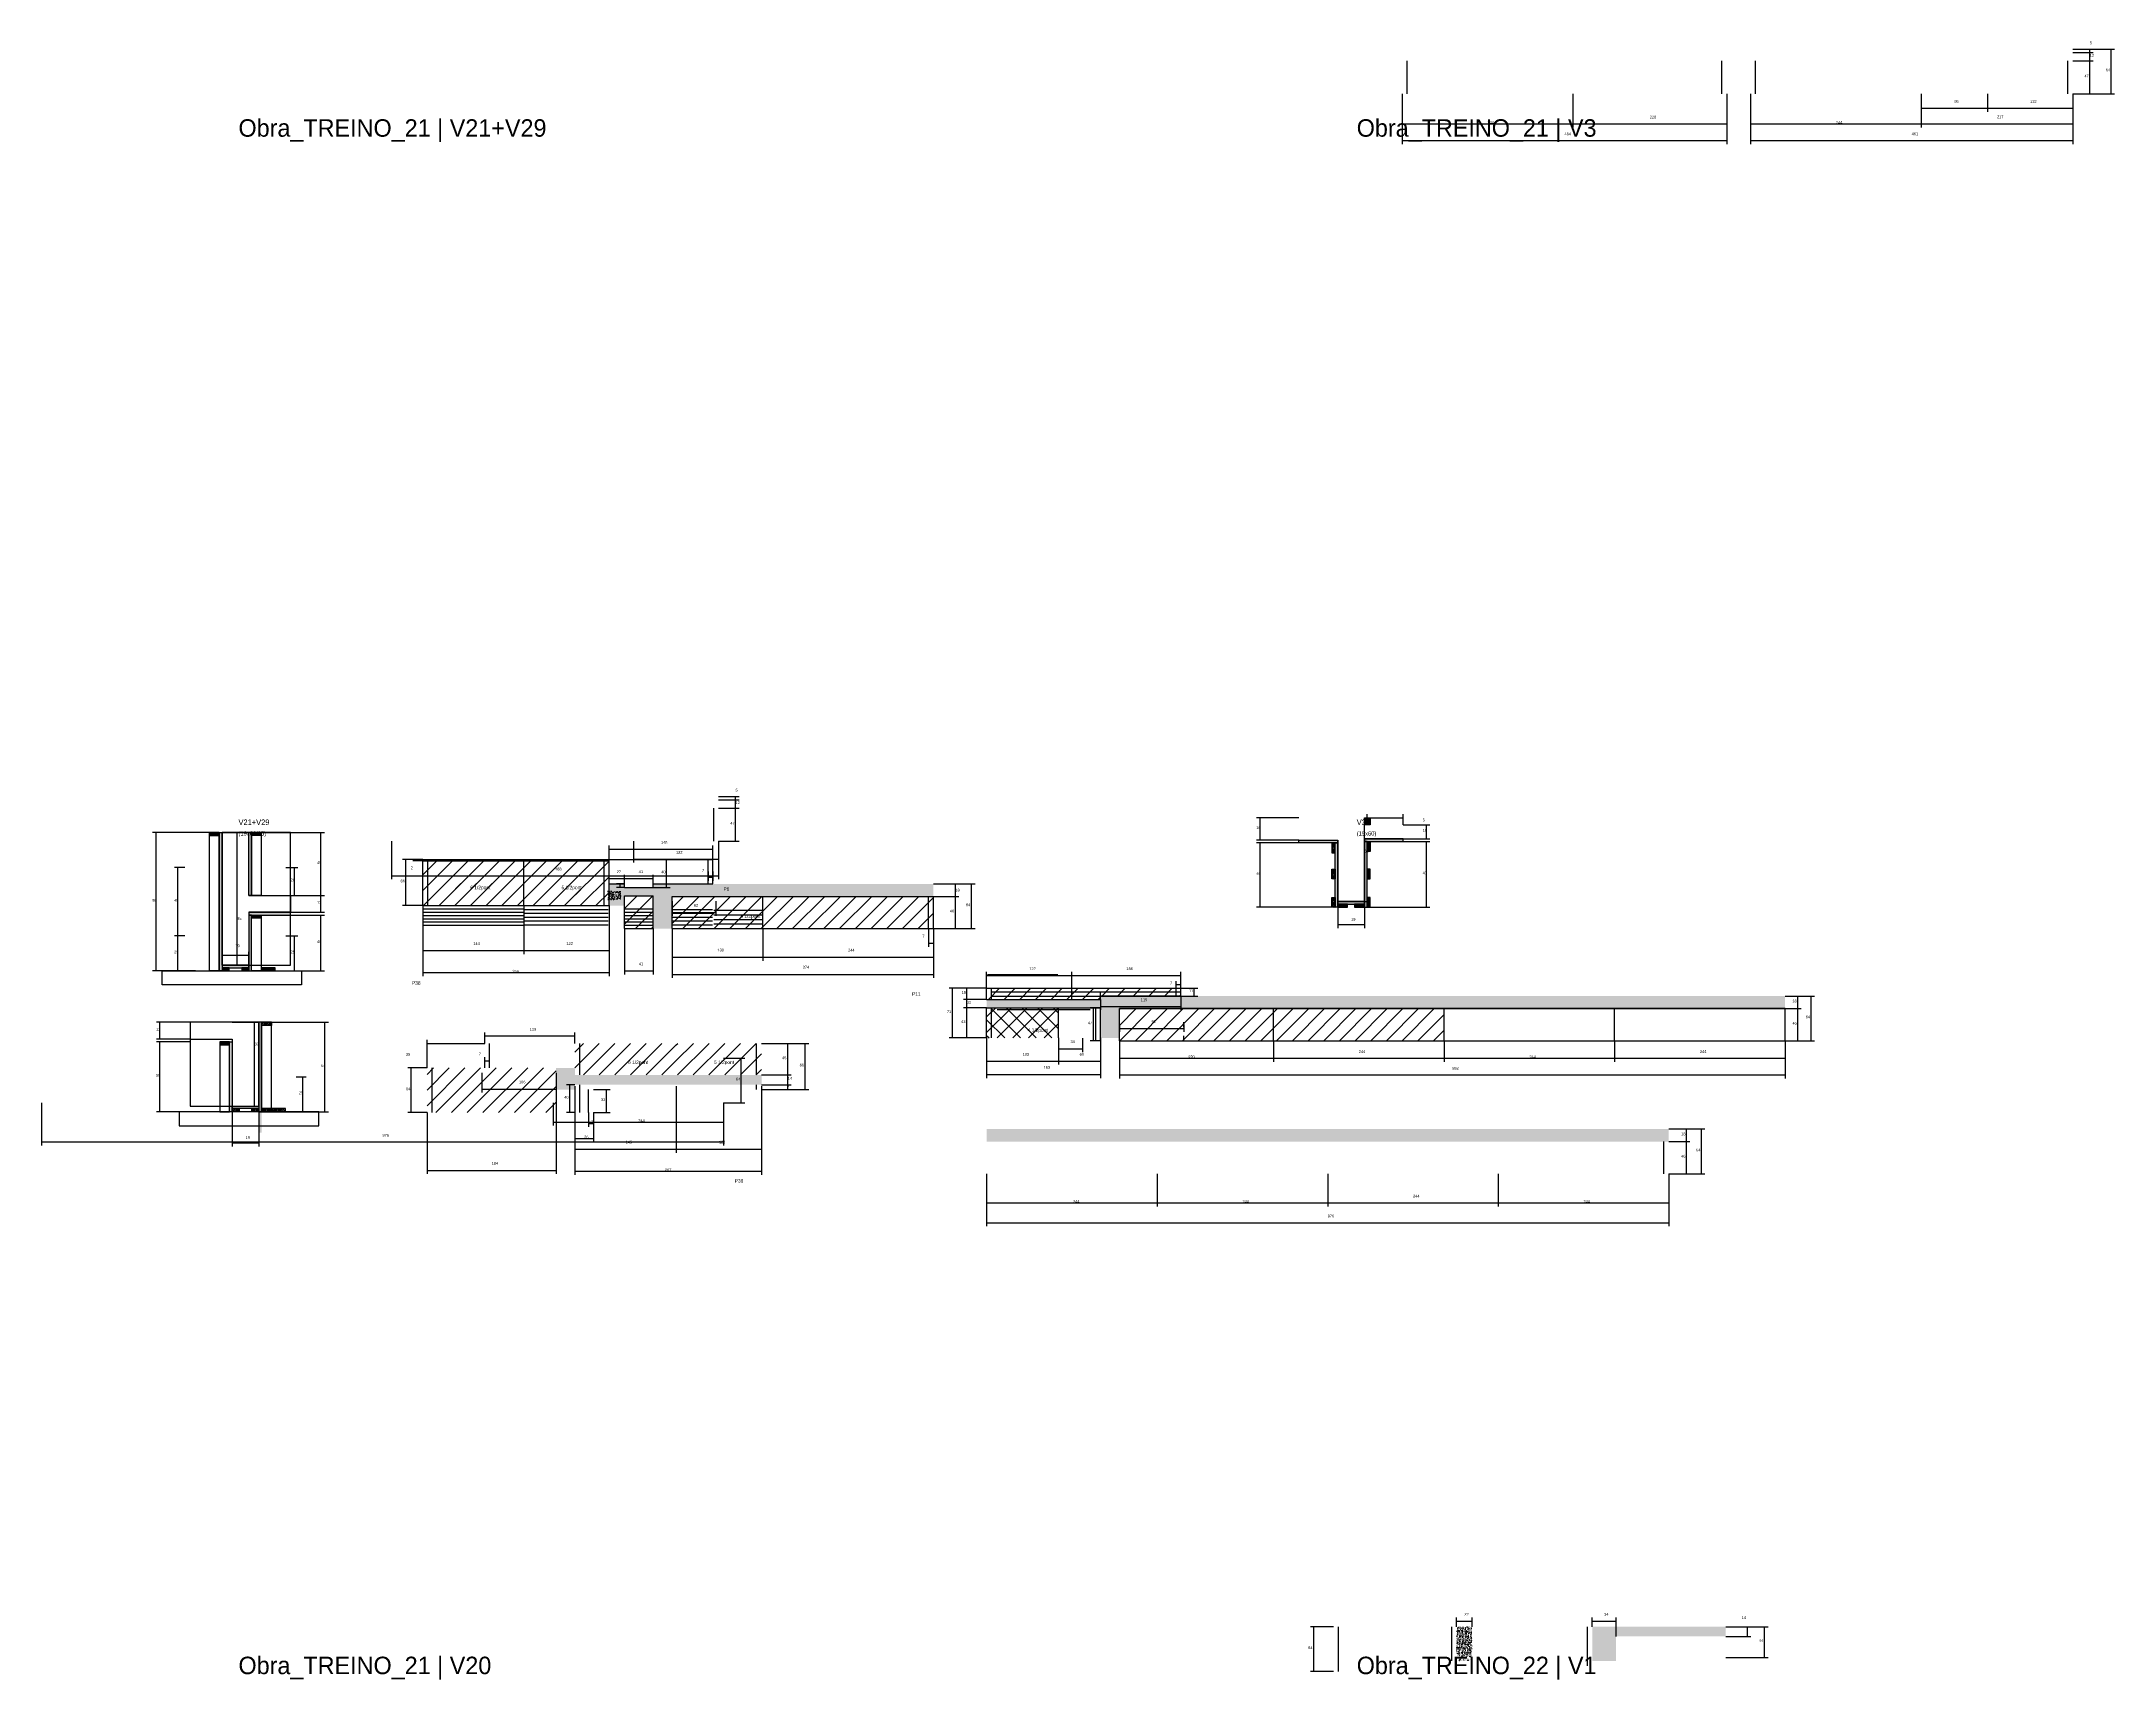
# Model space of a CAD drawing. Header units: metres. Extents: x -2848 to 22762, y -49062 to 1016.
# Drawn here: x 14118 to 17084, y -29818 to -27474 of the extents above; entities that cross this region are included whole.
import ezdxf

# ---------------------------------------------------------------- set-up
doc = ezdxf.new("R2010")
doc.units = ezdxf.units.M
for name, color, linetype in [('CONCRETO', 251, 'Continuous'), ('COTA', 4, 'Continuous'), ('Cota Seção (2x)', 4, 'Continuous'), ('Hachura', 253, 'Continuous'), ('LABEL_ID', 3, 'Continuous'), ('Madeira', 126, 'Continuous'), ('NOMENCLATURA', 7, 'Continuous'), ('Painéis', 200, 'Continuous'), ('SARR_2.2x7', 40, 'Continuous'), ('SARR_EDITAR', 141, 'Continuous'), ('Texto Seção', 7, 'Continuous')]:
    doc.layers.add(name, color=color, linetype=linetype)

msp = doc.modelspace()

# ---------------------------------------------------------------- hatches: boundary and pattern name
at = {"layer": 'COTA'}
h = msp.add_hatch(dxfattribs=at)
h.set_pattern_fill('AR-CONC', scale=0.03)
h.paths.add_polyline_path([(15020.3, -28697.1), (15394.3, -28697.1), (15394.3, -28679.1), (15078.8, -28679.1), (14993.2, -28679.1), (14993.2, -28684.1), (14952.2, -28684.1), (14952.2, -28679.1), (14930.2, -28679.1), (14930.2, -28710.1), (14952.3, -28710.1), (14952.3, -28696.1), (14993.3, -28696.1), (14993.3, -28743.1), (15020.3, -28743.1)])
h = msp.add_hatch(dxfattribs=at)
h.set_pattern_fill('AR-CONC', scale=0.03)
h.paths.add_polyline_path([(14947.3, -28701.6), (14947.3, -28689.6), (14947.3, -28689.6), (14928.7, -28689.6), (14928.7, -28689.6), (14928.7, -28701.6), (14928.7, -28701.6), (14947.3, -28701.6)])
h = msp.add_hatch(dxfattribs=at)
h.set_pattern_fill('AR-CONC', scale=0.03)
h.paths.add_polyline_path([(15660.5, -28857.6), (16125, -28857.6), (16613, -28857.6), (16613, -28839.6), (16125, -28839.6), (15737, -28839.6), (15633.5, -28839.6), (15633.5, -28844.6), (15470.5, -28844.6), (15470.5, -28856.6), (15633.5, -28856.6), (15633.5, -28899.6), (15660.5, -28899.6)])
h = msp.add_hatch(dxfattribs=at)
h.set_pattern_fill('AR-CONC', scale=0.03)
h.paths.add_polyline_path([(14881.4, -28952.5), (14881.4, -28942.5), (14881.4, -28942.5), (14854.4, -28942.5), (14854.4, -28942.5), (14854.4, -28973.5), (14854.4, -28973.5), (14881.4, -28973.5), (14881.4, -28973.5), (14881.4, -28966.5), (14881.4, -28966.5), (15148.4, -28966.5), (15148.4, -28966.5), (15148.4, -28952.5), (15148.4, -28952.5), (14881.4, -28952.5)])
h = msp.add_hatch(dxfattribs=at)
h.set_pattern_fill('AR-CONC', scale=0.03)
h.paths.add_polyline_path([(16446.5, -29047.9), (16446.5, -29029.9), (15470.5, -29029.9), (15470.5, -29047.9)])
h = msp.add_hatch(dxfattribs=at)
h.set_pattern_fill('AR-CONC', scale=0.03)
h.paths.add_polyline_path([(16143, -29791.1), (16165, -29791.1), (16165, -29742.1), (16143, -29742.1)])
h = msp.add_hatch(dxfattribs=at)
h.set_pattern_fill('AR-CONC', scale=0.03)
h.paths.add_polyline_path([(16371, -29756.1), (16528, -29756.1), (16528, -29742.1), (16337, -29742.1), (16337, -29791.1), (16371, -29791.1), (16371, -29786.1)])
at = {"layer": 'Hachura'}
h = msp.add_hatch(color=8, dxfattribs=at)
h.dxf.hatch_style = 1
h.paths.add_polyline_path([(16011, -28584.6), (16015, -28584.6), (16015, -28584.6), (16015, -28594.6), (16015, -28594.6), (16011, -28594.6), (16011, -28594.6), (16011, -28584.6)])
h = msp.add_hatch(dxfattribs=at)
h.set_pattern_fill('ANSI31', scale=0.5)
h.paths.add_polyline_path([(16015, -28584.6), (16019.4, -28584.6), (16019.4, -28584.6), (16019.4, -28594.6), (16019.4, -28594.6), (16015, -28594.6), (16015, -28594.6), (16015, -28584.6)])
h = msp.add_hatch(dxfattribs=at)
h.set_pattern_fill('ANSI31', scale=0.5)
h.paths.add_polyline_path([(14358.6, -28605.7), (14358.6, -28610.1), (14358.6, -28610.1), (14372.6, -28610.1), (14372.6, -28610.1), (14372.6, -28605.7), (14372.6, -28605.7), (14358.6, -28605.7)])
h = msp.add_hatch(color=8, dxfattribs=at)
h.dxf.hatch_style = 1
h.paths.add_polyline_path([(14372.6, -28605.7), (14376.6, -28605.7), (14376.6, -28605.7), (14376.6, -28803.7), (14376.6, -28803.7), (14372.6, -28803.7), (14372.6, -28803.7), (14372.6, -28605.7)])
h = msp.add_hatch(color=8, dxfattribs=at)
h.dxf.hatch_style = 1
h.paths.add_polyline_path([(14414.6, -28605.7), (14418.6, -28605.7), (14418.6, -28605.7), (14418.6, -28695.7), (14418.6, -28695.7), (14414.6, -28695.7), (14414.6, -28695.7), (14414.6, -28605.7)])
h = msp.add_hatch(dxfattribs=at)
h.set_pattern_fill('ANSI31', scale=0.5)
h.paths.add_polyline_path([(14432.6, -28605.7), (14432.6, -28610.1), (14432.6, -28610.1), (14418.6, -28610.1), (14418.6, -28610.1), (14418.6, -28605.7), (14418.6, -28605.7), (14432.6, -28605.7)])
h = msp.add_hatch(color=8, dxfattribs=at)
h.dxf.hatch_style = 1
h.paths.add_polyline_path([(15917.4, -28620.6), (15917.4, -28616.6), (15917.4, -28616.6), (15973, -28616.6), (15973, -28616.6), (15973, -28620.6), (15973, -28620.6), (15917.4, -28620.6)])
h = msp.add_hatch(dxfattribs=at)
h.set_pattern_fill('ANSI31', scale=0.5)
h.paths.add_polyline_path([(15969, -28620.6), (15964.6, -28620.6), (15964.6, -28620.6), (15964.6, -28634.6), (15964.6, -28634.6), (15969, -28634.6), (15969, -28634.6), (15969, -28620.6)])
h = msp.add_hatch(color=8, dxfattribs=at)
h.dxf.hatch_style = 1
h.paths.add_polyline_path([(15969, -28620.6), (15973, -28620.6), (15973, -28620.6), (15973, -28712.6), (15973, -28712.6), (15969, -28712.6), (15969, -28712.6), (15969, -28620.6)])
h = msp.add_hatch(color=8, dxfattribs=at)
h.dxf.hatch_style = 1
h.paths.add_polyline_path([(16066.6, -28618.6), (16066.6, -28614.6), (16066.6, -28614.6), (16011, -28614.6), (16011, -28614.6), (16011, -28618.6), (16011, -28618.6), (16066.6, -28618.6)])
h = msp.add_hatch(color=8, dxfattribs=at)
h.dxf.hatch_style = 1
h.paths.add_polyline_path([(16015, -28618.6), (16011, -28618.6), (16011, -28618.6), (16011, -28712.6), (16011, -28712.6), (16015, -28712.6), (16015, -28712.6), (16015, -28618.6)])
h = msp.add_hatch(dxfattribs=at)
h.set_pattern_fill('ANSI31', scale=0.5)
h.paths.add_polyline_path([(16015, -28618.6), (16019.4, -28618.6), (16019.4, -28618.6), (16019.4, -28632.6), (16019.4, -28632.6), (16015, -28632.6), (16015, -28632.6), (16015, -28618.6)])
h = msp.add_hatch(dxfattribs=at)
h.set_pattern_fill('ANSI31', scale=5)
h.paths.add_polyline_path([(14663.7, -28646.1), (14663.7, -28710.1), (14808.2, -28710.1), (14808.2, -28646.1)])
h = msp.add_hatch(dxfattribs=at)
h.set_pattern_fill('ANSI31', scale=5)
h.paths.add_polyline_path([(14808.2, -28646.1), (14808.2, -28710.1), (14930.2, -28710.1), (14930.2, -28646.1)])
h = msp.add_hatch(dxfattribs=at)
h.set_pattern_fill('ANSI31', scale=5)
h.paths.add_polyline_path([(14695.3, -28694.7), (14762.6, -28694.7), (14762.6, -28694.7), (14768.1, -28678.8), (14768.1, -28678.8), (14700.8, -28678.8), (14700.8, -28678.8), (14695.3, -28694.7)])
h = msp.add_hatch(dxfattribs=at)
h.set_pattern_fill('ANSI31', scale=5)
h.paths.add_polyline_path([(14825.8, -28694.7), (14893.4, -28694.7), (14893.4, -28694.7), (14898.9, -28678.8), (14898.9, -28678.8), (14831.3, -28678.8), (14831.3, -28678.8), (14825.8, -28694.7)])
h = msp.add_hatch(dxfattribs=at)
h.set_pattern_fill('ANSI31', scale=0.5)
h.paths.add_polyline_path([(15969, -28672.1), (15964.6, -28672.1), (15964.6, -28672.1), (15964.6, -28658.1), (15964.6, -28658.1), (15969, -28658.1), (15969, -28658.1), (15969, -28672.1)])
h = msp.add_hatch(dxfattribs=at)
h.set_pattern_fill('ANSI31', scale=0.5)
h.paths.add_polyline_path([(16015, -28672.1), (16019.4, -28672.1), (16019.4, -28672.1), (16019.4, -28658.1), (16019.4, -28658.1), (16015, -28658.1), (16015, -28658.1), (16015, -28672.1)])
h = msp.add_hatch(dxfattribs=at)
h.set_pattern_fill('ANSI31', scale=5)
h.paths.add_polyline_path([(14952.3, -28743.1), (14993.3, -28743.1), (14993.3, -28696.1), (14952.3, -28696.1)])
h = msp.add_hatch(dxfattribs=at)
h.set_pattern_fill('ANSI31', scale=5)
h.paths.add_polyline_path([(15020.3, -28697.1), (15020.3, -28743.1), (15150.3, -28743.1), (15150.3, -28697.1)])
h = msp.add_hatch(dxfattribs=at)
h.set_pattern_fill('ANSI31', scale=5)
h.paths.add_polyline_path([(15150.3, -28697.1), (15150.3, -28743.1), (15394.3, -28743.1), (15394.3, -28697.1)])
h = msp.add_hatch(dxfattribs=at)
h.set_pattern_fill('ANSI31', scale=0.5)
h.paths.add_polyline_path([(15969, -28712.6), (15964.6, -28712.6), (15964.6, -28712.6), (15964.6, -28698.6), (15964.6, -28698.6), (15969, -28698.6), (15969, -28698.6), (15969, -28712.6)])
h = msp.add_hatch(color=8, dxfattribs=at)
h.dxf.hatch_style = 1
h.paths.add_polyline_path([(16011, -28708.2), (16011, -28704.6), (16011, -28704.6), (15973, -28704.6), (15973, -28704.6), (15973, -28708.2), (15973, -28708.2), (16011, -28708.2)])
h = msp.add_hatch(dxfattribs=at)
h.set_pattern_fill('ANSI31', scale=0.5)
h.paths.add_polyline_path([(15987, -28712.6), (15987, -28708.2), (15987, -28708.2), (15973, -28708.2), (15973, -28708.2), (15973, -28712.6), (15973, -28712.6), (15987, -28712.6)])
h = msp.add_hatch(dxfattribs=at)
h.set_pattern_fill('ANSI31', scale=0.5)
h.paths.add_polyline_path([(16011, -28712.6), (16011, -28708.2), (16011, -28708.2), (15997, -28708.2), (15997, -28708.2), (15997, -28712.6), (15997, -28712.6), (16011, -28712.6)])
h = msp.add_hatch(dxfattribs=at)
h.set_pattern_fill('ANSI31', scale=0.5)
h.paths.add_polyline_path([(16015, -28712.6), (16019.4, -28712.6), (16019.4, -28712.6), (16019.4, -28698.6), (16019.4, -28698.6), (16015, -28698.6), (16015, -28698.6), (16015, -28712.6)])
h = msp.add_hatch(color=8, dxfattribs=at)
h.dxf.hatch_style = 1
h.paths.add_polyline_path([(14474.6, -28723.7), (14474.6, -28719.7), (14474.6, -28719.7), (14414.6, -28719.7), (14414.6, -28719.7), (14414.6, -28723.7), (14414.6, -28723.7), (14474.6, -28723.7)])
h = msp.add_hatch(color=8, dxfattribs=at)
h.dxf.hatch_style = 1
h.paths.add_polyline_path([(14418.6, -28723.7), (14414.6, -28723.7), (14414.6, -28723.7), (14414.6, -28803.7), (14414.6, -28803.7), (14418.6, -28803.7), (14418.6, -28803.7), (14418.6, -28723.7)])
h = msp.add_hatch(dxfattribs=at)
h.set_pattern_fill('ANSI31', scale=0.5)
h.paths.add_polyline_path([(14432.6, -28723.7), (14432.6, -28728.1), (14432.6, -28728.1), (14418.6, -28728.1), (14418.6, -28728.1), (14418.6, -28723.7), (14418.6, -28723.7), (14432.6, -28723.7)])
h = msp.add_hatch(color=8, dxfattribs=at)
h.dxf.hatch_style = 1
h.paths.add_polyline_path([(14414.6, -28799.3), (14414.6, -28795.7), (14414.6, -28795.7), (14376.6, -28795.7), (14376.6, -28795.7), (14376.6, -28799.3), (14376.6, -28799.3), (14414.6, -28799.3)])
h = msp.add_hatch(dxfattribs=at)
h.set_pattern_fill('ANSI31', scale=0.5)
h.paths.add_polyline_path([(14386.6, -28803.7), (14386.6, -28799.3), (14386.6, -28799.3), (14376.6, -28799.3), (14376.6, -28799.3), (14376.6, -28803.7), (14376.6, -28803.7), (14386.6, -28803.7)])
h = msp.add_hatch(dxfattribs=at)
h.set_pattern_fill('ANSI31', scale=0.5)
h.paths.add_polyline_path([(14414.6, -28803.7), (14414.6, -28799.3), (14414.6, -28799.3), (14404.6, -28799.3), (14404.6, -28799.3), (14404.6, -28803.7), (14404.6, -28803.7), (14414.6, -28803.7)])
h = msp.add_hatch(dxfattribs=at)
h.set_pattern_fill('ANSI31', scale=0.5)
h.paths.add_polyline_path([(14452.6, -28803.7), (14452.6, -28799.3), (14452.6, -28799.3), (14432.6, -28799.3), (14432.6, -28799.3), (14432.6, -28803.7), (14432.6, -28803.7), (14452.6, -28803.7)])
h = msp.add_hatch(dxfattribs=at)
h.set_pattern_fill('ANSI31', scale=5)
h.paths.add_polyline_path([(15470.5, -28828.6), (15470.5, -28844.6), (15592.5, -28844.6), (15592.5, -28828.6)])
h = msp.add_hatch(dxfattribs=at)
h.set_pattern_fill('ANSI31', scale=5)
h.paths.add_polyline_path([(15633.5, -28844.6), (15633.5, -28839.6), (15748.5, -28839.6), (15748.5, -28828.6), (15592.5, -28828.6), (15592.5, -28844.6)])
h = msp.add_hatch(dxfattribs=at)
h.set_pattern_fill('ANSI31', scale=5)
h.paths.add_polyline_path([(15470.5, -28856.6), (15470.5, -28899.6), (15573.5, -28899.6), (15573.5, -28856.6)])
h = msp.add_hatch(dxfattribs=at)
h.set_pattern_fill('ANSI37', scale=5)
h.paths.add_polyline_path([(15573.5, -28899.6), (15573.5, -28856.6), (15470.5, -28856.6), (15470.5, -28899.6)])
h = msp.add_hatch(dxfattribs=at)
h.set_pattern_fill('ANSI31', scale=5)
h.paths.add_polyline_path([(15660.5, -28857.6), (15660.5, -28903.6), (15881, -28903.6), (15881, -28857.6)])
h = msp.add_hatch(dxfattribs=at)
h.set_pattern_fill('ANSI31', scale=5)
h.paths.add_polyline_path([(15881, -28857.6), (15881, -28903.6), (16125, -28903.6), (16125, -28857.6)])
h = msp.add_hatch(color=8, dxfattribs=at)
h.dxf.hatch_style = 1
h.paths.add_polyline_path([(14433.1, -28877.2), (14429.1, -28877.2), (14429.1, -28877.2), (14429.1, -29035.2), (14429.1, -29035.2), (14433.1, -29035.2), (14433.1, -29035.2), (14433.1, -28877.2)])
h = msp.add_hatch(dxfattribs=at)
h.set_pattern_fill('ANSI31', scale=0.5)
h.paths.add_polyline_path([(14447.1, -28877.2), (14447.1, -28881.6), (14447.1, -28881.6), (14433.1, -28881.6), (14433.1, -28881.6), (14433.1, -28877.2), (14433.1, -28877.2), (14447.1, -28877.2)])
h = msp.add_hatch(dxfattribs=at)
h.set_pattern_fill('ANSI31', scale=0.5)
h.paths.add_polyline_path([(14373.1, -28905.2), (14373.1, -28909.6), (14373.1, -28909.6), (14387.1, -28909.6), (14387.1, -28909.6), (14387.1, -28905.2), (14387.1, -28905.2), (14373.1, -28905.2)])
h = msp.add_hatch(color=8, dxfattribs=at)
h.dxf.hatch_style = 1
h.paths.add_polyline_path([(14387.1, -28905.2), (14391.1, -28905.2), (14391.1, -28905.2), (14391.1, -29005.2), (14391.1, -29005.2), (14387.1, -29005.2), (14387.1, -29005.2), (14387.1, -28905.2)])
h = msp.add_hatch(dxfattribs=at)
h.set_pattern_fill('ANSI31', scale=5)
h.paths.add_polyline_path([(15026.4, -28952.5), (15026.4, -28907.5), (14881.4, -28907.5), (14881.4, -28942.5), (14881.4, -28952.5)])
h = msp.add_hatch(dxfattribs=at)
h.set_pattern_fill('ANSI31', scale=5)
h.paths.add_polyline_path([(15026.4, -28907.5), (15026.4, -28952.5), (15148.4, -28952.5), (15148.4, -28907.5)])
h = msp.add_hatch(dxfattribs=at)
h.set_pattern_fill('ANSI31', scale=5)
h.paths.add_polyline_path([(14669.9, -29006.5), (14854.4, -29006.5), (14854.4, -28942.5), (14669.9, -28942.5)])
h = msp.add_hatch(color=8, dxfattribs=at)
h.dxf.hatch_style = 1
h.paths.add_polyline_path([(14391.1, -29000.8), (14391.1, -28997.2), (14391.1, -28997.2), (14429.1, -28997.2), (14429.1, -28997.2), (14429.1, -29000.8), (14429.1, -29000.8), (14391.1, -29000.8)])
h = msp.add_hatch(dxfattribs=at)
h.set_pattern_fill('ANSI31', scale=0.5)
h.paths.add_polyline_path([(14391.1, -29005.2), (14391.1, -29000.8), (14391.1, -29000.8), (14401.1, -29000.8), (14401.1, -29000.8), (14401.1, -29005.2), (14401.1, -29005.2), (14391.1, -29005.2)])
h = msp.add_hatch(dxfattribs=at)
h.set_pattern_fill('ANSI31', scale=0.5)
h.paths.add_polyline_path([(14419.1, -29005.2), (14419.1, -29000.8), (14419.1, -29000.8), (14429.1, -29000.8), (14429.1, -29000.8), (14429.1, -29005.2), (14429.1, -29005.2), (14419.1, -29005.2)])
h = msp.add_hatch(dxfattribs=at)
h.set_pattern_fill('ANSI31', scale=0.5)
h.paths.add_polyline_path([(14447.1, -29005.2), (14447.1, -29000.8), (14447.1, -29000.8), (14433.1, -29000.8), (14433.1, -29000.8), (14433.1, -29005.2), (14433.1, -29005.2), (14447.1, -29005.2)])
h = msp.add_hatch(dxfattribs=at)
h.set_pattern_fill('ANSI31', scale=0.5)
h.paths.add_polyline_path([(14467.1, -29005.2), (14467.1, -29000.8), (14467.1, -29000.8), (14447.1, -29000.8), (14447.1, -29000.8), (14447.1, -29005.2), (14447.1, -29005.2), (14467.1, -29005.2)])

# ---------------------------------------------------------------- linework, layer by layer
at = {"layer": 'CONCRETO'}
msp.add_lwpolyline([(14414.6, -28695.7), (14474.6, -28695.7), (14474.6, -28719.7), (14414.6, -28719.7), (14414.6, -28795.7), (14376.6, -28795.7), (14376.6, -28649.7), (14376.6, -28605.7), (14414.6, -28605.7)], dxfattribs=at)
for points in [[(14376.6, -28795.7), (14474.6, -28795.7), (14474.6, -28605.7), (14376.6, -28605.7)], [(14429.1, -28897.2), (14429.1, -28877.2), (14331.1, -28877.2), (14331.1, -28901.2), (14391.1, -28901.2), (14391.1, -28997.2), (14429.1, -28997.2), (14429.1, -28897.2)], [(14331.1, -28997.2), (14429.1, -28997.2), (14429.1, -28877.2), (14331.1, -28877.2)]]:
    msp.add_lwpolyline(points, close=True, dxfattribs=at)
at = {"layer": 'COTA'}
for p, q in [((17024.6, -27484.6), (17053.8, -27484.6)), ((17024.6, -27484.6), (17084.3, -27484.6)), ((17024.6, -27489.6), (17053.8, -27489.6)), ((17024.6, -27489.6), (17053.8, -27489.6)), ((17048.8, -27489.6), (17048.8, -27484.6)), ((17048.8, -27501.6), (17048.8, -27489.6)), ((17079.3, -27548.6), (17079.3, -27484.6)), ((17024.6, -27501.6), (17053.8, -27501.6)), ((17024.6, -27501.6), (17053.8, -27501.6)), ((17048.8, -27548.6), (17048.8, -27501.6)), ((16065, -27548.6), (16065, -27596.6)), ((16065, -27548.6), (16065, -27620.5)), ((16309, -27548.6), (16309, -27596.6)), ((16309, -27548.6), (16309, -27596.6)), ((16529.5, -27548.6), (16529.5, -27596.6)), ((16529.5, -27548.6), (16529.5, -27620.5)), ((16563.6, -27548.6), (16563.6, -27596.6)), ((16563.6, -27548.6), (16563.6, -27620.5)), ((16807.6, -27548.6), (16807.6, -27574.3)), ((16807.6, -27548.6), (16807.6, -27596.6)), ((16807.6, -27548.6), (16807.6, -27596.6)), ((16902.6, -27548.6), (16902.6, -27574.3)), ((16902.6, -27548.6), (16902.6, -27574.3)), ((17024.6, -27548.6), (17024.6, -27620.5)), ((17024.6, -27548.6), (17053.8, -27548.6)), ((17024.6, -27548.6), (17024.6, -27574.3)), ((17024.6, -27548.6), (17084.3, -27548.6)), ((17024.6, -27548.6), (17024.6, -27596.6)), ((16807.6, -27569.3), (16902.6, -27569.3)), ((16902.6, -27569.3), (17024.6, -27569.3)), ((16065, -27591.6), (16309, -27591.6)), ((16309, -27591.6), (16529.5, -27591.6)), ((16563.6, -27591.6), (16807.6, -27591.6)), ((16807.6, -27591.6), (17024.6, -27591.6)), ((16065, -27615.5), (16529.5, -27615.5)), ((16563.6, -27615.5), (17024.6, -27615.5)), ((15087, -28553.9), (15116.2, -28553.9)), ((15087, -28558.9), (15116.2, -28558.9)), ((15087, -28558.9), (15116.2, -28558.9)), ((15111.2, -28558.9), (15111.2, -28553.9)), ((15111.2, -28570.9), (15111.2, -28558.9)), ((15087, -28570.9), (15116.2, -28570.9)), ((15087, -28570.9), (15116.2, -28570.9)), ((15111.2, -28617.9), (15111.2, -28570.9)), ((15917.4, -28584.6), (15856.7, -28584.6)), ((15861.7, -28616.6), (15861.7, -28584.6)), ((16015, -28584.6), (16015, -28579.6)), ((16015, -28584.6), (16066.6, -28584.6)), ((16066.6, -28594.6), (16066.6, -28579.6)), ((14358.6, -28605.7), (14277.1, -28605.7)), ((14282.1, -28803.7), (14282.1, -28605.7)), ((14418.6, -28605.7), (14522.9, -28605.7)), ((14517.9, -28695.7), (14517.9, -28605.7)), ((14619, -28617.9), (14619, -28672.5)), ((14965, -28617.9), (14965, -28648.6)), ((15087, -28617.9), (15087, -28672.5)), ((15087, -28617.9), (15116.2, -28617.9)), ((15087, -28617.9), (15087, -28648.6)), ((15917.4, -28616.6), (15856.7, -28616.6)), ((15917.4, -28620.6), (15856.7, -28620.6)), ((15861.7, -28712.6), (15861.7, -28620.6)), ((16066.6, -28594.6), (16104.8, -28594.6)), ((16066.6, -28614.6), (16104.8, -28614.6)), ((16066.6, -28618.6), (16104.8, -28618.6)), ((16099.8, -28614.6), (16099.8, -28594.6)), ((16099.8, -28712.6), (16099.8, -28618.6)), ((14663.7, -28644.1), (14634.5, -28644.1)), ((14639.5, -28710.1), (14639.5, -28644.1)), ((14663.7, -28644.1), (14649.6, -28644.1)), ((14663.7, -28646.1), (14649.6, -28646.1)), ((14654.6, -28646.1), (14654.6, -28644.1)), ((14930.2, -28644.1), (14930.2, -28624.4)), ((14930.2, -28629.4), (15078.8, -28629.4)), ((14965, -28643.6), (15087, -28643.6)), ((14993.2, -28644.1), (15017.5, -28644.1)), ((15012.5, -28684.1), (15012.5, -28644.1)), ((15078.8, -28644.1), (15078.8, -28624.4)), ((14323.2, -28655.7), (14308.4, -28655.7)), ((14313.4, -28753.7), (14313.4, -28655.7)), ((14467.6, -28655.7), (14485.1, -28655.7)), ((14480.1, -28695.7), (14480.1, -28655.7)), ((14619, -28667.5), (15087, -28667.5)), ((14930.2, -28679.1), (14930.2, -28666.3)), ((14930.2, -28671.3), (14952.2, -28671.3)), ((14952.2, -28679.1), (14941, -28679.1)), ((14946, -28684.1), (14946, -28679.1)), ((14952.2, -28679.1), (14952.2, -28666.3)), ((14952.2, -28679.1), (14952.2, -28666.3)), ((14952.2, -28671.3), (14993.2, -28671.3)), ((14993.2, -28679.1), (14993.2, -28666.3)), ((15071.8, -28661.6), (15071.8, -28674.7)), ((15071.8, -28669.7), (15078.8, -28669.7)), ((15078.8, -28661.6), (15078.8, -28674.7)), ((15394.3, -28679.1), (15430.8, -28679.1)), ((15394.3, -28679.1), (15454, -28679.1)), ((15425.8, -28697.1), (15425.8, -28679.1)), ((15449, -28743.1), (15449, -28679.1)), ((14418.6, -28695.7), (14522.9, -28695.7)), ((14460.7, -28695.7), (14485.1, -28695.7)), ((14474.6, -28695.7), (14522.9, -28695.7)), ((14517.9, -28719.7), (14517.9, -28695.7)), ((14663.7, -28710.1), (14634.5, -28710.1)), ((14663.7, -28710.1), (14663.7, -28779.6)), ((14663.7, -28710.1), (14663.7, -28811.2)), ((14808.2, -28710.1), (14808.2, -28779.6)), ((14808.2, -28710.1), (14808.2, -28779.6)), ((14930.2, -28710.1), (14930.2, -28779.6)), ((14930.2, -28710.1), (14930.2, -28811.2)), ((14952.2, -28684.1), (14941, -28684.1)), ((14993.2, -28684.1), (15017.5, -28684.1)), ((15020.3, -28704.1), (15020.3, -28725)), ((15082.8, -28704.1), (15082.8, -28725)), ((15394.3, -28697.1), (15430.8, -28697.1)), ((15394.3, -28697.1), (15430.8, -28697.1)), ((15425.8, -28743.1), (15425.8, -28697.1)), ((15964.6, -28712.6), (15856.7, -28712.6)), ((15973, -28712.6), (15973, -28742.4)), ((16011, -28712.6), (16011, -28742.4)), ((16019.4, -28712.6), (16104.8, -28712.6)), ((14474.6, -28719.7), (14522.9, -28719.7)), ((14474.6, -28723.7), (14522.9, -28723.7)), ((14517.9, -28803.7), (14517.9, -28723.7)), ((15020.3, -28720), (15082.8, -28720)), ((15973, -28737.4), (16011, -28737.4)), ((14323.2, -28753.7), (14308.4, -28753.7)), ((14323.2, -28753.7), (14308.4, -28753.7)), ((14313.4, -28803.7), (14313.4, -28753.7)), ((14467.6, -28753.7), (14485.1, -28753.7)), ((14480.1, -28803.7), (14480.1, -28753.7)), ((14952.3, -28743.1), (14952.3, -28808.6)), ((14993.3, -28743.1), (14993.3, -28808.6)), ((15020.3, -28743.1), (15020.3, -28789.1)), ((15020.3, -28743.1), (15020.3, -28813.6)), ((15150.3, -28743.1), (15150.3, -28789.1)), ((15150.3, -28743.1), (15150.3, -28789.1)), ((15387.3, -28743.1), (15387.3, -28769.1)), ((15387.3, -28764.1), (15394.3, -28764.1)), ((15394.3, -28743.1), (15394.3, -28789.1)), ((15394.3, -28743.1), (15394.3, -28813.6)), ((15394.3, -28743.1), (15430.8, -28743.1)), ((15394.3, -28743.1), (15454, -28743.1)), ((15394.3, -28743.1), (15394.3, -28769.1)), ((14663.7, -28774.6), (14808.2, -28774.6)), ((14808.2, -28774.6), (14930.2, -28774.6)), ((15020.3, -28784.1), (15150.3, -28784.1)), ((15150.3, -28784.1), (15394.3, -28784.1)), ((14338.6, -28803.7), (14277.1, -28803.7)), ((14323.2, -28803.7), (14308.4, -28803.7)), ((14452.6, -28803.7), (14522.9, -28803.7)), ((14460.7, -28803.7), (14485.1, -28803.7)), ((14663.7, -28806.2), (14930.2, -28806.2)), ((14952.3, -28803.6), (14993.3, -28803.6)), ((15020.3, -28808.6), (15394.3, -28808.6)), ((15470.5, -28828.6), (15416.8, -28828.6)), ((15421.8, -28899.6), (15421.8, -28828.6)), ((15470.5, -28828.6), (15437.2, -28828.6)), ((15442.2, -28844.6), (15442.2, -28828.6)), ((15470.5, -28828.6), (15470.5, -28805.1)), ((15470.5, -28810.1), (15592.5, -28810.1)), ((15592.5, -28828.6), (15592.5, -28805.1)), ((15592.5, -28828.6), (15592.5, -28805.1)), ((15592.5, -28810.1), (15748.5, -28810.1)), ((15741.5, -28828.6), (15741.5, -28818.2)), ((15741.5, -28823.2), (15748.5, -28823.2)), ((15748.5, -28828.6), (15748.5, -28805.1)), ((15748.5, -28828.6), (15748.5, -28818.2)), ((15748.5, -28828.6), (15772.5, -28828.6)), ((15767.5, -28839.6), (15767.5, -28828.6)), ((15470.5, -28844.6), (15437.2, -28844.6)), ((15470.5, -28844.6), (15437.2, -28844.6)), ((15470.5, -28856.6), (15437.2, -28856.6)), ((15470.5, -28856.6), (15437.2, -28856.6)), ((15442.2, -28856.6), (15442.2, -28844.6)), ((15442.2, -28899.6), (15442.2, -28856.6)), ((15633.5, -28856.6), (15618.4, -28856.6)), ((15623.4, -28903.6), (15623.4, -28856.6)), ((15633.5, -28844.6), (15633.5, -28859.6)), ((15633.5, -28854.6), (15748.5, -28854.6)), ((15748.5, -28839.6), (15748.5, -28859.6)), ((15748.5, -28839.6), (15772.5, -28839.6)), ((16613, -28839.6), (16636, -28839.6)), ((16613, -28839.6), (16655.1, -28839.6)), ((16613, -28857.6), (16636, -28857.6)), ((16613, -28857.6), (16636, -28857.6)), ((16631, -28857.6), (16631, -28839.6)), ((16631, -28903.6), (16631, -28857.6)), ((16650.1, -28903.6), (16650.1, -28839.6)), ((14331.1, -28877.2), (14282.7, -28877.2)), ((14287.7, -28901.2), (14287.7, -28877.2)), ((14447.1, -28877.2), (14528.6, -28877.2)), ((14523.6, -29005.2), (14523.6, -28877.2)), ((15660.5, -28880.6), (15660.5, -28890.9)), ((15660.5, -28885.9), (15752.5, -28885.9)), ((15752.5, -28880.6), (15752.5, -28890.9)), ((14331.1, -28901.2), (14282.7, -28901.2)), ((14331.1, -28905.2), (14282.7, -28905.2)), ((14287.7, -29005.2), (14287.7, -28905.2)), ((14669.9, -28942.5), (14669.9, -28902.5)), ((14669.9, -28907.5), (14752.4, -28907.5)), ((14752.4, -28907.5), (14752.4, -28891.8)), ((14752.4, -28896.8), (14881.4, -28896.8)), ((14752.4, -28907.5), (14752.4, -28902.5)), ((14881.4, -28907.5), (14881.4, -28891.8)), ((15148.4, -28907.5), (15216, -28907.5)), ((15148.4, -28907.5), (15191, -28907.5)), ((15186, -28952.5), (15186, -28907.5)), ((15211, -28973.5), (15211, -28907.5)), ((15470.5, -28899.6), (15416.8, -28899.6)), ((15470.5, -28899.6), (15437.2, -28899.6)), ((15470.5, -28899.6), (15470.5, -28957)), ((15470.5, -28899.6), (15470.5, -28937.7)), ((15573.5, -28899.6), (15573.5, -28937.7)), ((15573.5, -28899.6), (15573.5, -28937.7)), ((15573.5, -28899.9), (15573.5, -28920.1)), ((15573.5, -28915.1), (15607.5, -28915.1)), ((15607.5, -28899.9), (15607.5, -28920.1)), ((15633.5, -28903.6), (15618.4, -28903.6)), ((15633.5, -28899.6), (15633.5, -28957)), ((15633.5, -28903.6), (15633.5, -28937.7)), ((15660.5, -28903.6), (15660.5, -28933.7)), ((15660.5, -28903.6), (15660.5, -28957.6)), ((15881, -28903.6), (15881, -28933.7)), ((15881, -28903.6), (15881, -28933.7)), ((16125, -28903.6), (16125, -28933.7)), ((16125, -28903.6), (16125, -28933.7)), ((16369, -28903.6), (16369, -28933.7)), ((16369, -28903.6), (16369, -28933.7)), ((16613, -28903.6), (16613, -28933.7)), ((16613, -28903.6), (16613, -28957.6)), ((16613, -28903.6), (16636, -28903.6)), ((16613, -28903.6), (16655.1, -28903.6)), ((14669.9, -28942.5), (14642.3, -28942.5)), ((14647.3, -29006.5), (14647.3, -28942.5)), ((14748.4, -28949.5), (14748.4, -28977.7)), ((14752.4, -28942.5), (14752.4, -28927.3)), ((14752.4, -28932.3), (14759.4, -28932.3)), ((14759.4, -28942.5), (14759.4, -28927.3)), ((14854.4, -28949.5), (14854.4, -28977.7)), ((15094.1, -28928.4), (15124.3, -28928.4)), ((15119.3, -28992.4), (15119.3, -28928.4)), ((15470.5, -28932.7), (15573.5, -28932.7)), ((15573.5, -28932.7), (15633.5, -28932.7)), ((15660.5, -28928.7), (15881, -28928.7)), ((15881, -28928.7), (16125, -28928.7)), ((16125, -28928.7), (16369, -28928.7)), ((16369, -28928.7), (16613, -28928.7)), ((14482.4, -28955.2), (14496.9, -28955.2)), ((14491.9, -29005.2), (14491.9, -28955.2)), ((14748.4, -28972.7), (14854.4, -28972.7)), ((14854.4, -28973.5), (14854.4, -29094.2)), ((14881.4, -28966.5), (14869.2, -28966.5)), ((14874.2, -29006.5), (14874.2, -28966.5)), ((14881.4, -28968.5), (14881.4, -29063.8)), ((14881.4, -28968.5), (14881.4, -29095.4)), ((14907.9, -28973.5), (14931.8, -28973.5)), ((14926.8, -29006.5), (14926.8, -28973.5)), ((15026.4, -28968.5), (15026.4, -29063.8)), ((15026.4, -28968.5), (15026.4, -29063.8)), ((15148.4, -28952.5), (15191, -28952.5)), ((15148.4, -28952.5), (15191, -28952.5)), ((15148.4, -28966.5), (15191, -28966.5)), ((15148.4, -28966.5), (15191, -28966.5)), ((15148.4, -28968.5), (15148.4, -29063.8)), ((15148.4, -28968.5), (15148.4, -29095.4)), ((15148.4, -28973.5), (15216, -28973.5)), ((15148.4, -28973.5), (15191, -28973.5)), ((15186, -28966.5), (15186, -28952.5)), ((15186, -28973.5), (15186, -28966.5)), ((15470.5, -28952), (15633.5, -28952)), ((15660.5, -28952.6), (16613, -28952.6)), ((14118.1, -28992.4), (14118.1, -29053.5)), ((14353.1, -29005.2), (14282.7, -29005.2)), ((14391.1, -29005.2), (14391.1, -29054.9)), ((14429.1, -29005.2), (14429.1, -29054.9)), ((14467.1, -29005.2), (14528.6, -29005.2)), ((14467.1, -29005.2), (14496.9, -29005.2)), ((14669.9, -29006.5), (14642.3, -29006.5)), ((14669.9, -29006.5), (14669.9, -29094.2)), ((14850.1, -28992.4), (14850.1, -29025.1)), ((14881.4, -29006.5), (14869.2, -29006.5)), ((14881.4, -29006.5), (14881.4, -29048.3)), ((14900.9, -29006.5), (14900.9, -29026.9)), ((14907.9, -29006.5), (14907.9, -29026.9)), ((14907.9, -29006.5), (14931.8, -29006.5)), ((14907.9, -29006.5), (14907.9, -29048.3)), ((15094.1, -28992.4), (15094.1, -29025.1)), ((15094.1, -28992.4), (15124.3, -28992.4)), ((15094.1, -28992.4), (15094.1, -29053.5)), ((14850.1, -29020.1), (15094.1, -29020.1)), ((14900.9, -29021.9), (14907.9, -29021.9)), ((16446.5, -29029.9), (16476.7, -29029.9)), ((16446.5, -29029.9), (16498.1, -29029.9)), ((16471.7, -29047.9), (16471.7, -29029.9)), ((16493.1, -29093.9), (16493.1, -29029.9)), ((14118.1, -29048.5), (15094.1, -29048.5)), ((14391.1, -29049.9), (14429.1, -29049.9)), ((14881.4, -29043.3), (14907.9, -29043.3)), ((14881.4, -29058.8), (15026.4, -29058.8)), ((15026.4, -29058.8), (15148.4, -29058.8)), ((16446.5, -29047.9), (16476.7, -29047.9)), ((16446.5, -29047.9), (16476.7, -29047.9)), ((16471.7, -29093.9), (16471.7, -29047.9)), ((14669.9, -29089.2), (14854.4, -29089.2)), ((14881.4, -29090.4), (15148.4, -29090.4)), ((15470.5, -29093.9), (15470.5, -29140.6)), ((15470.5, -29093.9), (15470.5, -29169)), ((15714.5, -29093.9), (15714.5, -29140.6)), ((15714.5, -29093.9), (15714.5, -29140.6)), ((15958.5, -29093.9), (15958.5, -29140.6)), ((15958.5, -29093.9), (15958.5, -29140.6)), ((16202.5, -29093.9), (16202.5, -29140.6)), ((16202.5, -29093.9), (16202.5, -29140.6)), ((16446.5, -29093.9), (16446.5, -29140.6)), ((16446.5, -29093.9), (16476.7, -29093.9)), ((16446.5, -29093.9), (16446.5, -29169)), ((16446.5, -29093.9), (16498.1, -29093.9)), ((15470.5, -29135.6), (15714.5, -29135.6)), ((15714.5, -29135.6), (15958.5, -29135.6)), ((15958.5, -29135.6), (16202.5, -29135.6)), ((16202.5, -29135.6), (16446.5, -29135.6)), ((15470.5, -29164), (16446.5, -29164)), ((15967, -29742.1), (15933.7, -29742.1)), ((15938.7, -29806.1), (15938.7, -29742.1)), ((16143, -29742.1), (16143, -29729)), ((16143, -29734), (16165, -29734)), ((16165, -29742.1), (16165, -29729)), ((16337, -29742.1), (16337, -29729)), ((16337, -29734), (16371, -29734)), ((16371, -29756.1), (16371, -29729)), ((16528, -29742.1), (16564.1, -29742.1)), ((16528, -29742.1), (16588.5, -29742.1)), ((16559.1, -29756.1), (16559.1, -29742.1)), ((16583.5, -29786.1), (16583.5, -29742.1)), ((16528, -29756.1), (16564.1, -29756.1)), ((15967, -29806.1), (15933.7, -29806.1)), ((16528, -29786.1), (16588.5, -29786.1))]:
    msp.add_line(p, q, dxfattribs=at)
at = {"layer": 'Cota Seção (2x)'}
for p, q in [((16011, -28704.6), (16011, -28584.6)), ((16011, -28584.6), (16016, -28584.6)), ((14414.6, -28605.7), (14393.1, -28605.7)), ((14398.1, -28795.7), (14398.1, -28605.7)), ((16011, -28704.6), (16016, -28704.6)), ((14376.6, -28795.7), (14376.6, -28776.2)), ((14376.6, -28781.2), (14414.6, -28781.2)), ((14414.6, -28795.7), (14393.1, -28795.7)), ((14414.6, -28795.7), (14414.6, -28776.2)), ((14391.1, -28877.2), (14427.9, -28877.2)), ((14422.9, -28997.2), (14422.9, -28877.2)), ((14391.1, -28997.2), (14427.9, -28997.2))]:
    msp.add_line(p, q, dxfattribs=at)
at = {"layer": 'Madeira'}
for points in [[(16015, -28584.6), (16019.4, -28584.6), (16019.4, -28594.6), (16015, -28594.6)], [(14358.6, -28605.7), (14358.6, -28610.1), (14372.6, -28610.1), (14372.6, -28605.7)], [(14358.6, -28605.7), (14372.6, -28605.7), (14372.6, -28803.7), (14358.6, -28803.7)], [(14432.6, -28605.7), (14432.6, -28610.1), (14418.6, -28610.1), (14418.6, -28605.7)], [(14432.6, -28695.7), (14418.6, -28695.7), (14418.6, -28605.7), (14432.6, -28605.7)], [(15969, -28620.6), (15964.6, -28620.6), (15964.6, -28634.6), (15969, -28634.6)], [(16015, -28618.6), (16019.4, -28618.6), (16019.4, -28632.6), (16015, -28632.6)], [(15969, -28672.1), (15964.6, -28672.1), (15964.6, -28658.1), (15969, -28658.1)], [(16015, -28672.1), (16019.4, -28672.1), (16019.4, -28658.1), (16015, -28658.1)], [(15969, -28712.6), (15964.6, -28712.6), (15964.6, -28698.6), (15969, -28698.6)], [(15987, -28712.6), (15987, -28708.2), (15973, -28708.2), (15973, -28712.6)], [(16011, -28712.6), (16011, -28708.2), (15997, -28708.2), (15997, -28712.6)], [(16015, -28712.6), (16019.4, -28712.6), (16019.4, -28698.6), (16015, -28698.6)], [(14432.6, -28723.7), (14432.6, -28728.1), (14418.6, -28728.1), (14418.6, -28723.7)], [(14432.6, -28803.7), (14418.6, -28803.7), (14418.6, -28723.7), (14432.6, -28723.7)], [(14386.6, -28803.7), (14386.6, -28799.3), (14376.6, -28799.3), (14376.6, -28803.7)], [(14414.6, -28803.7), (14414.6, -28799.3), (14404.6, -28799.3), (14404.6, -28803.7)], [(14452.6, -28803.7), (14452.6, -28799.3), (14432.6, -28799.3), (14432.6, -28803.7)], [(14490.4, -28823.7), (14290.8, -28823.7), (14290.8, -28803.7), (14490.4, -28803.7)], [(14447.1, -28877.2), (14447.1, -28881.6), (14433.1, -28881.6), (14433.1, -28877.2)], [(14447.1, -28877.2), (14433.1, -28877.2), (14433.1, -29005.2), (14447.1, -29005.2)], [(14373.1, -28905.2), (14373.1, -28909.6), (14387.1, -28909.6), (14387.1, -28905.2)], [(14373.1, -29005.2), (14387.1, -29005.2), (14387.1, -28905.2), (14373.1, -28905.2)], [(14315.3, -29025.2), (14514.8, -29025.2), (14514.8, -29005.2), (14315.3, -29005.2)], [(14391.1, -29005.2), (14391.1, -29000.8), (14401.1, -29000.8), (14401.1, -29005.2)], [(14419.1, -29005.2), (14419.1, -29000.8), (14429.1, -29000.8), (14429.1, -29005.2)], [(14447.1, -29005.2), (14447.1, -29000.8), (14433.1, -29000.8), (14433.1, -29005.2)], [(14467.1, -29005.2), (14467.1, -29000.8), (14447.1, -29000.8), (14447.1, -29005.2)]]:
    msp.add_lwpolyline(points, close=True, dxfattribs=at)
at = {"layer": 'Painéis'}
for p, q in [((15917.4, -28616.6), (15973, -28616.6)), ((15917.4, -28620.6), (15917.4, -28616.6)), ((15973, -28620.6), (15973, -28616.6)), ((15973, -28712.6), (15973, -28620.6)), ((16011, -28614.6), (16066.6, -28614.6)), ((16011, -28618.6), (16011, -28614.6)), ((16011, -28712.6), (16011, -28618.6)), ((16066.6, -28618.6), (16066.6, -28614.6)), ((14663.7, -28644.1), (14930.2, -28644.1)), ((14663.7, -28710.1), (14663.7, -28644.1)), ((14663.7, -28646.1), (14930.2, -28646.1)), ((14808.2, -28710.1), (14808.2, -28644.1)), ((14930.2, -28644.1), (15078.8, -28644.1)), ((14930.2, -28679.1), (14930.2, -28644.1)), ((14930.2, -28710.1), (14930.2, -28646.1)), ((15078.8, -28679.1), (15078.8, -28644.1)), ((14930.2, -28679.1), (14952.2, -28679.1)), ((14952.2, -28684.1), (14952.2, -28679.1)), ((14993.2, -28679.1), (15078.8, -28679.1)), ((14993.2, -28684.1), (14993.2, -28679.1)), ((14663.7, -28710.1), (14930.2, -28710.1)), ((14952.2, -28684.1), (14993.2, -28684.1)), ((14952.3, -28696.1), (14993.3, -28696.1)), ((14952.3, -28743.1), (14952.3, -28696.1)), ((14993.3, -28743.1), (14993.3, -28696.1)), ((15020.3, -28697.1), (15394.3, -28697.1)), ((15020.3, -28743.1), (15020.3, -28697.1)), ((15150.3, -28743.1), (15150.3, -28697.1)), ((15394.3, -28743.1), (15394.3, -28697.1)), ((15973, -28704.6), (16011, -28704.6)), ((15973, -28708.2), (15973, -28704.6)), ((16011, -28708.2), (16011, -28704.6)), ((14414.6, -28719.7), (14474.6, -28719.7)), ((14952.3, -28743.1), (14993.3, -28743.1)), ((15020.3, -28743.1), (15394.3, -28743.1)), ((15470.5, -28828.6), (15748.5, -28828.6)), ((15470.5, -28844.6), (15470.5, -28828.6)), ((15592.5, -28844.6), (15592.5, -28828.6)), ((15748.5, -28839.6), (15748.5, -28828.6)), ((15470.5, -28844.6), (15633.5, -28844.6)), ((15470.5, -28856.6), (15633.5, -28856.6)), ((15470.5, -28899.6), (15470.5, -28856.6)), ((15573.5, -28899.6), (15573.5, -28856.6)), ((15633.5, -28839.6), (15748.5, -28839.6)), ((15633.5, -28844.6), (15633.5, -28839.6)), ((15633.5, -28903.6), (15633.5, -28856.6)), ((15660.5, -28857.6), (16125, -28857.6)), ((15660.5, -28903.6), (15660.5, -28857.6)), ((15881, -28903.6), (15881, -28857.6)), ((16125, -28857.6), (16613, -28857.6)), ((16125, -28903.6), (16125, -28857.6)), ((16369, -28903.6), (16369, -28857.6)), ((16613, -28903.6), (16613, -28857.6))]:
    msp.add_line(p, q, dxfattribs=at)
for points in [[(16011, -28584.6), (16015, -28584.6), (16015, -28594.6), (16011, -28594.6)], [(14372.6, -28605.7), (14376.6, -28605.7), (14376.6, -28803.7), (14372.6, -28803.7)], [(14414.6, -28605.7), (14418.6, -28605.7), (14418.6, -28695.7), (14414.6, -28695.7)], [(15917.4, -28620.6), (15917.4, -28616.6), (15973, -28616.6), (15973, -28620.6)], [(15969, -28620.6), (15973, -28620.6), (15973, -28712.6), (15969, -28712.6)], [(16066.6, -28618.6), (16066.6, -28614.6), (16011, -28614.6), (16011, -28618.6)], [(16015, -28618.6), (16011, -28618.6), (16011, -28712.6), (16015, -28712.6)], [(16011, -28708.2), (16011, -28704.6), (15973, -28704.6), (15973, -28708.2)], [(14474.6, -28723.7), (14474.6, -28719.7), (14414.6, -28719.7), (14414.6, -28723.7)], [(14418.6, -28723.7), (14414.6, -28723.7), (14414.6, -28803.7), (14418.6, -28803.7)], [(14414.6, -28799.3), (14414.6, -28795.7), (14376.6, -28795.7), (14376.6, -28799.3)], [(14433.1, -28877.2), (14429.1, -28877.2), (14429.1, -29005.2), (14433.1, -29005.2)], [(14387.1, -28905.2), (14391.1, -28905.2), (14391.1, -29005.2), (14387.1, -29005.2)], [(14391.1, -29000.8), (14391.1, -28997.2), (14429.1, -28997.2), (14429.1, -29000.8)]]:
    msp.add_lwpolyline(points, close=True, dxfattribs=at)
for points in [[(15748.5, -28839.6), (15633.5, -28839.6)], [(16613, -28857.6), (16125, -28857.6), (15660.5, -28857.6)], [(15660.5, -28903.6), (16125, -28903.6), (16613, -28903.6)]]:
    msp.add_lwpolyline(points, dxfattribs=at)
at = {"layer": 'SARR_2.2x7'}
for p, q in [((16072, -27548.6), (16072, -27501.6)), ((16522.5, -27548.6), (16522.5, -27501.6)), ((16570.6, -27548.6), (16570.6, -27501.6)), ((17017.6, -27548.6), (17017.6, -27501.6)), ((15080, -28617.9), (15080, -28570.9)), ((14670.7, -28698.1), (14670.7, -28646.1)), ((14923.2, -28698.1), (14923.2, -28646.1)), ((15071.8, -28679.1), (15071.8, -28644.1)), ((14670.7, -28710.1), (14670.7, -28698.1)), ((14923.2, -28710.1), (14923.2, -28698.1)), ((15387.3, -28743.1), (15387.3, -28697.1)), ((14665.1, -28714.8), (14807.1, -28714.8)), ((14665.1, -28719.5), (14807.1, -28719.5)), ((14665.1, -28724.2), (14807.1, -28724.2)), ((14665.1, -28729), (14807.1, -28729)), ((14665.1, -28733.7), (14807.1, -28733.7)), ((14665.1, -28738.4), (14807.1, -28738.4)), ((14809.1, -28715.6), (14929.1, -28715.6)), ((14809.1, -28721.1), (14929.1, -28721.1)), ((14809.1, -28726.6), (14929.1, -28726.6)), ((14809.1, -28732.1), (14929.1, -28732.1)), ((14809.1, -28737.6), (14929.1, -28737.6)), ((14953.1, -28714.8), (14992.1, -28714.8)), ((14953.1, -28719.5), (14992.1, -28719.5)), ((14953.1, -28724.2), (14992.1, -28724.2)), ((14953.1, -28729), (14992.1, -28729)), ((14953.1, -28733.7), (14992.1, -28733.7)), ((14953.1, -28738.4), (14992.1, -28738.4)), ((15021.1, -28715.6), (15078.1, -28715.6)), ((15021.1, -28721.1), (15078.1, -28721.1)), ((15021.1, -28726.6), (15078.1, -28726.6)), ((15021.1, -28732.1), (15078.1, -28732.1)), ((15021.1, -28737.6), (15078.1, -28737.6)), ((15080.1, -28716.7), (15149.1, -28716.7)), ((15080.1, -28723.3), (15149.1, -28723.3)), ((15080.1, -28729.9), (15149.1, -28729.9)), ((15080.1, -28736.5), (15149.1, -28736.5)), ((15471.5, -28809), (15572.4, -28809)), ((15477.5, -28844.6), (15477.5, -28828.6)), ((15741.5, -28839.6), (15741.5, -28828.6)), ((15477.5, -28899.6), (15477.5, -28856.6)), ((15485.5, -28858.8), (15618.5, -28858.8)), ((15626.5, -28903.6), (15626.5, -28856.6)), ((15752.5, -28884.1), (15752.5, -28877.1)), ((14759.4, -28942.5), (14759.4, -28907.5)), ((14888.4, -28952.5), (14888.4, -28907.5)), ((15141.4, -28952.5), (15141.4, -28907.5)), ((15752.5, -28903.6), (15752.5, -28896.6)), ((14676.9, -29006.5), (14676.9, -28942.5)), ((14888.4, -29006.5), (14888.4, -28966.5)), ((14900.9, -29006.5), (14900.9, -28973.5)), ((15141.4, -28973.5), (15141.4, -28966.5)), ((16439.5, -29093.9), (16439.5, -29047.9)), ((15974, -29806.1), (15974, -29742.1)), ((16136, -29791.1), (16136, -29742.1)), ((16330, -29798.1), (16330, -29742.1))]:
    msp.add_line(p, q, dxfattribs=at)
at = {"layer": 'SARR_EDITAR'}
for p, q in [((15477.5, -28833.6), (15748.5, -28833.6)), ((15477.5, -28839.6), (15633.5, -28839.6)), ((15633.5, -28839.6), (15633.5, -28834.6))]:
    msp.add_line(p, q, dxfattribs=at)

# ---------------------------------------------------------------- texts
at = {"layer": 'COTA'}
for s, p in [('5', (17048.8, -27477.7)), ('12', (17048.8, -27495.6)), ('47', (17041.2, -27525.1)), ('64', (17071.7, -27516.6)), ('220', (16419.3, -27584)), ('95', (16855.1, -27561.7)), ('217', (16916.1, -27583.5)), ('122', (16963.6, -27561.7)), ('244', (16187, -27591.6)), ('464', (16297.3, -27607.9)), ('244', (16685.6, -27591.6)), ('461', (16794.1, -27607.9)), ('5', (15111.2, -28547)), ('12', (15111.2, -28564.9)), ('47', (15103.6, -28594.4)), ('5', (16094.3, -28589.6)), ('148', (15004.5, -28621.8)), ('16', (15856.2, -28600.6)), ('10', (16094.3, -28604.6)), ('45', (14512.4, -28650.7)), ('122', (15026, -28636)), ('20', (14474.6, -28675.7)), ('66', (14631.9, -28677.1)), ('2', (14646.6, -28658.2)), ('468', (14853, -28659.9)), ('22', (14941.2, -28663.8)), ('41', (14972.7, -28663.7)), ('40', (15004.9, -28664.1)), ('7', (15063.2, -28662.1)), ('46', (15856.2, -28666.6)), ('47', (16094.3, -28665.6)), ('99', (14276.6, -28704.7)), ('49', (14307.9, -28704.7)), ('12', (14512.4, -28707.7)), ('5', (14938.4, -28695.9)), ('62', (15051.5, -28711.9)), ('18', (15425.8, -28690.1)), ('64', (15440.9, -28711.1)), ('46', (15417.7, -28720.1)), ('19', (15992, -28731.9)), ('40', (14512.4, -28763.7)), ('144', (14736, -28766.5)), ('122', (14869.2, -28766.5)), ('130', (15085.3, -28775.9)), ('244', (15272.3, -28776)), ('7', (15378.4, -28756)), ('25', (14307.9, -28778.7)), ('25', (14474.6, -28778.7)), ('41', (14972.8, -28795.6)), ('374', (15207.3, -28800.4)), ('122', (15531.5, -28802.6)), ('156', (15670.5, -28802.5)), ('266', (14792, -28806.2)), ('7', (15732.9, -28823.2)), ('11', (15759.9, -28834.1)), ('71', (15413.7, -28864.1)), ('16', (15434.6, -28836.6)), ('12', (15442.2, -28850.6)), ('115', (15691, -28847)), ('18', (16623.4, -28848.6)), ('12', (14282.2, -28889.2)), ('129', (14816.9, -28889.2)), ('43', (15434, -28878.1)), ('47', (15615.3, -28880.1)), ('92', (15706.5, -28878.3)), ('46', (16623.4, -28880.6)), ('64', (16642.5, -28871.6)), ('34', (15590.5, -28906.8)), ('244', (16003, -28921.1)), ('244', (16491, -28921.1)), ('64', (14518.1, -28941.2)), ('35', (14639.6, -28925)), ('7', (14743.8, -28924.7)), ('45', (15177.8, -28930)), ('66', (15202.9, -28940.5)), ('103', (15522, -28925)), ('163', (15552, -28943.8)), ('60', (15603.5, -28925.1)), ('220', (15759, -28928.7)), ('952', (16136.7, -28945)), ('244', (16247, -28928.7)), ('50', (14282.2, -28955.2)), ('25', (14486.4, -28980.2)), ('64', (14639.7, -28974.5)), ('106', (14801.4, -28964.6)), ('64', (15111.8, -28960.4)), ('7', (15186, -28970)), ('14', (15186, -28959.5)), ('40', (14866.1, -28986.5)), ('33', (14918.6, -28990)), ('976', (14606.1, -29040.9)), ('7', (14904.4, -29021.9)), ('244', (14972.1, -29020.1)), ('18', (16464.2, -29038.9)), ('19', (14410.1, -29044.4)), ('26', (14894.7, -29043.3)), ('145', (14953.9, -29050.7)), ('122', (15087.4, -29050.8)), ('46', (16464.2, -29070.9)), ('64', (16485.5, -29061.9)), ('184', (14762.2, -29081)), ('267', (15010.2, -29090.4)), ('244', (16080.5, -29128)), ('244', (15594, -29135.6)), ('244', (15836.5, -29135.6)), ('976', (15958.5, -29156.4)), ('244', (16324.5, -29135.6)), ('22', (16154, -29726.5)), ('34', (16354, -29726.3)), ('14', (16551, -29731)), ('64', (15930.6, -29774.1)), ('44', (16575.4, -29764.1))]:
    msp.add_text(s, height=4, dxfattribs=at).set_placement(p)
at = {"layer": 'Cota Seção (2x)'}
for s, p in [('60', (16011, -28634.3)), ('95', (14398.1, -28730.8)), ('19', (14395.6, -28769.7)), ('60', (14422.9, -28910.2))]:
    msp.add_text(s, height=4, dxfattribs=at).set_placement(p)
at = {"layer": 'LABEL_ID'}
for s, p in [('Obra_TREINO_21 | V21+V29', (14400, -27610)), ('Obra_TREINO_21 | V3', (16000, -27610)), ('Obra_TREINO_21 | V20', (14400, -29810)), ('Obra_TREINO_22 | V1', (16000, -29810))]:
    msp.add_text(s, height=25, dxfattribs=at).set_placement(p)
at = {"layer": 'NOMENCLATURA'}
for s, p in [('6 1/2pont', (14731.6, -28686.8)), ('5 1/2pont', (14862.2, -28686.8)), ('P6', (15093.9, -28689)), ('4 1/2pont', (15118.1, -28727.9)), ('P38', (14648.2, -28823.4)), ('P11', (15363.8, -28839.2)), ('4 1/2pont', (15529.1, -28891)), ('6 1/2pont', (14957.4, -28936.9)), ('5 1/2pont', (15080.4, -28936.9)), ('P38', (15110, -29106.7))]:
    msp.add_text(s, height=5, dxfattribs=at).set_placement(p)
at = {"layer": 'Texto Seção'}
for s, height, p in [('V21+V29', 8, (14400, -28595)), ('V3', 8, (16000, -28595)), ('(19x60/95)', 6, (14400, -28610)), ('(19x60)', 6, (16000, -28610))]:
    msp.add_text(s, height=height, dxfattribs=at).set_placement(p)

doc.saveas('drawing.dxf')
